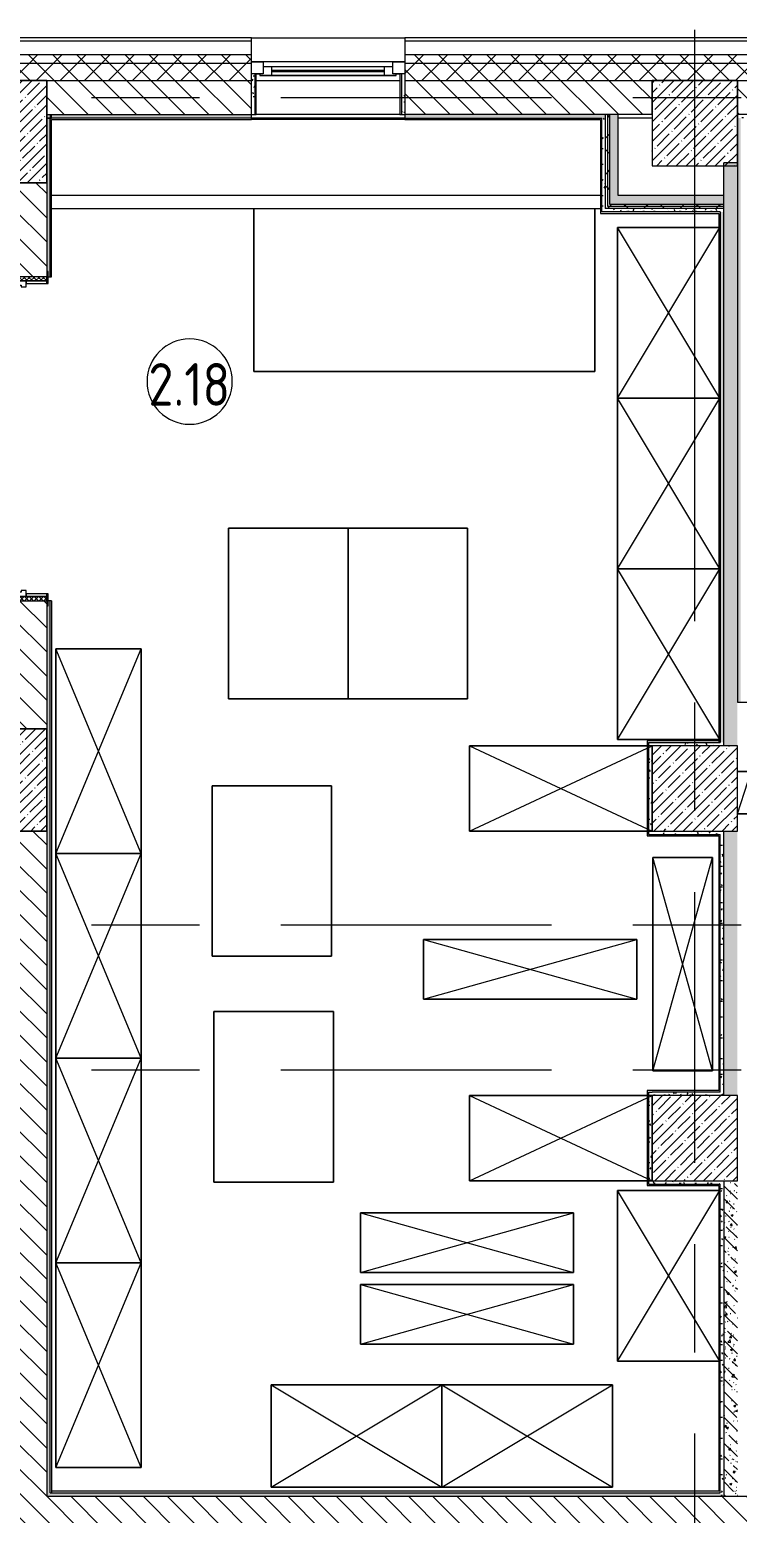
# Model space of a CAD drawing. Header units: millimetres. Extents: x 35147 to 231677, y -8553 to 29000.
# Drawn here: x 66660 to 70810, y 18700 to 27398 of the extents above; entities that cross this region are included whole.
import ezdxf

# ---------------------------------------------------------------- set-up
doc = ezdxf.new("R2010")
doc.units = ezdxf.units.MM
doc.linetypes.add('Осевая', pattern=[3175, 635, -476.25, 1587.5, -476.25])
for name, color, linetype, lineweight in [('A-AREA-IDEN', 7, 'Continuous', 9), ('A-DOOR', 7, 'Continuous', 9), ('A-DOOR-1', 7, 'Continuous', 13), ('A-DOOR-FRAM', 7, 'Continuous', 13), ('A-DOOR-FRAM-1', 7, 'Continuous', 9), ('A-GENM', 7, 'Continuous', 9), ('A-GLAZ', 7, 'Continuous', 9), ('A-GLAZ-1', 7, 'Continuous', 13), ('A-WALL', 7, 'Continuous', 9), ('I-WALL', 7, 'Continuous', 9), ('S-COLS', 7, 'Continuous', 9), ('Оси', 7, 'Continuous', 9), ('Оси-2', 7, 'Осевая', 9)]:
    doc.layers.add(name, color=color, linetype=linetype, lineweight=lineweight)
for name, color, linetype, lineweight, true_color in [('A-WALL-1', 7, 'Continuous', 9, 0x3c3c3c), ('A-WALL-FNSH-1', 7, 'Continuous', 9, 0x3c3c3c), ('I-FURN-1', 7, 'Continuous', 9, 0xf0f0f0)]:
    doc.layers.add(name, color=color, linetype=linetype, lineweight=lineweight, true_color=true_color)
doc.styles.add('GOST Common_1', font='GOST_Common.ttf', dxfattribs={"width": 0.9, "height": 250})
pattern_1 = [(45, (0, 0), (-57.02463, 57.02463), []), (45, (57.025, 0), (-57.02463, 57.02463), [100.806, -20.161, 3.353, -16.808])]
pattern_2 = [(135, (0, 0), (-70.71068, -70.71068), [])]
pattern_3 = [(135, (0, 0), (-75.43415, -75.43415), [106.68, -17.78, 3.556, -17.78]), (135, (0, 75.39), (-75.43415, -75.43415), []), (50, (0, 0), (127.52922, -11.15758), [13.335, -146.685]), (355, (0, 0), (-24.66966, 133.74002), [10.668, -117.348]), (100.451, (10.63, -0.93), (102.85973, 122.58178), [11.333, -124.663]), (46.184, (0, 35.56), (189.75516, -29.43036), [20.002, -220.027]), (96.636, (15.81, 33.1), (166.1822, 173.1996), [17, -186.995]), (351.184, (0, 35.56), (166.18393, 173.19757), [16.002, -176.022]), (21, (17.78, 26.67), (106.13027, -71.58603), [13.335, -146.685]), (326, (17.78, 26.67), (43.26188, 128.93175), [10.668, -117.348]), (71.451, (26.62, 20.7), (149.39198, 57.34505), [11.333, -124.663]), (37.5, (0, 0), (2.162228, 59.188357), [3.353, -112.573, 3.353, -115.773, -117.792]), (37.5, (0, 0), (2.162228, 59.188357), [-235.052, 3.353, -114.44]), (7.5, (0, 0), (46.773857, 70.12615), [3.353, -64.567, 3.353, -109.906, -44.894]), (7.5, (0, 0), (46.773857, 70.12615), [-181.178, 3.353, -41.542]), (327.5, (-39.65, 0), (94.91367, -4.010093), [3.353, -41.097, 3.353, -135.331, -184.023]), (327.5, (-39.65, 0), (94.91367, -4.010093), [-183.134, 3.353, -180.67]), (317.5, (-57.43, 0), (103.69057, 17.79882), [3.353, -54.432, 3.353, -88.748, -130.683]), (317.5, (-57.43, 0), (103.69057, 17.79882), [-149.885, 3.353, -127.33])]
pattern_4 = [(45, (0, 0), (-70.71068, 70.71068), []), (135, (0, 0), (-70.71068, -70.71068), [])]
pattern_5 = [(0, (0, 0), (121.92, 30.48), [10.058, -81.382, 10.058, -81.382, -487.68]), (0, (0, 0), (121.92, 30.48), [-182.88, 10.058, -172.822, 10.058, -81.382, -213.36]), (0, (0, 0), (121.92, 30.48), [-457.2, 10.058, -50.902, 10.058, -142.342]), (120, (45.72, 15.24), (-87.356454, 90.345817), [10.058, -81.382, 10.058, -81.382, -487.68]), (120, (45.72, 15.24), (-87.356454, 90.345817), [-182.88, 10.058, -172.822, 10.058, -81.382, -213.36]), (120, (45.72, 15.24), (-87.356454, 90.345817), [-457.2, 10.058, -50.902, 10.058, -142.342]), (240, (60.96, 76.2), (-34.563546, -120.825817), [10.058, -81.382, 10.058, -81.382, -487.68]), (240, (60.96, 76.2), (-34.563546, -120.825817), [-182.88, 10.058, -172.822, 10.058, -81.382, -213.36]), (240, (60.96, 76.2), (-34.563546, -120.825817), [-457.2, 10.058, -50.902, 10.058, -142.342])]
pattern_6 = [(45, (0, 0), (-106.06602, 106.06602), []), (135, (0, 0), (-106.06602, -106.06602), [])]

# ---------------------------------------------------------------- blocks, each defined once
blk = doc.blocks.new('BSC_Колонна _Прямоугольная - 500х500-V27-План размещения напольных электротехнических лючков и розеток 2 этажа в осях 12-23')
at = {"layer": 'S-COLS'}
h = blk.add_hatch(dxfattribs=at)
h.set_pattern_fill('FP_35', color=256, style=0, pattern_type=2)
h.set_pattern_definition([(45, (-70560, -22950), (-57.02463, 57.02463), []), (45, (-70502.975, -22950), (-57.02463, 57.02463), [100.806, -20.161, 3.353, -16.808])])
h.paths.add_polyline_path([(-250, -250), (250, -250), (250, 250), (-250, 250), (-250, -31.5)])
for p, q in [((250, 250), (-250, 250)), ((-250, 250), (-250, -250)), ((250, -250), (250, 250)), ((-250, -250), (250, -250))]:
    blk.add_line(p, q, dxfattribs=at)
blk = doc.blocks.new('110_Дверь_СКБ_2Ст - Д-10 1800x2100h_Актовый зал EI30-32403870-План размещения напольных электротехнических лючков и розеток 2 этажа в осях 12-23')
at = {"layer": 'A-DOOR'}
h = blk.add_hatch(dxfattribs=at)
h.set_pattern_fill('FP_47', color=256, style=0, pattern_type=2)
h.set_pattern_definition([(135, (1351.41, 164.685), (-14.1421, -14.1421), []), (225, (1351.41, 164.685), (14.1421, -14.1421), [])])
h.paths.add_polyline_path([(937.5, 100), (937.5, -100), (962.5, -100), (962.5, 100)])
at = {"layer": 'A-DOOR-FRAM-1'}
h = blk.add_hatch(dxfattribs=at)
h.set_pattern_fill('FP_48', color=256, style=0, pattern_type=2)
h.set_pattern_definition([(45, (-771.384, 164.685), (-14.1421, 14.1421), []), (135, (-771.384, 164.685), (-14.1421, -14.1421), [])])
h.paths.add_polyline_path([(-937.5, -100), (-912.5, -100), (-912.5, 100), (-937.5, 100)])
at = {"layer": 'A-DOOR'}
for centre, start, end in [((-887.5, 100), 0, 90), ((912.5, 100), 90, 180)]:
    blk.add_arc(centre, 900, start, end, dxfattribs=at)
at = {"layer": 'A-DOOR-1'}
for p, q in [((-887.5, 1000), (-887.5, 100)), ((-837.5, 1000), (-887.5, 1000)), ((-837.5, 100), (-837.5, 1000)), ((912.5, 1000), (862.5, 1000)), ((862.5, 1000), (862.5, 100)), ((912.5, 100), (912.5, 1000)), ((-887.5, 100), (-837.5, 100)), ((862.5, 100), (912.5, 100))]:
    blk.add_line(p, q, dxfattribs=at)
at = {"layer": 'A-DOOR-FRAM'}
for p, q in [((-897.5, 108), (-967.5, 108)), ((-967.5, 108), (-967.5, 100)), ((-967.5, 100), (-897.5, 100)), ((-912.5, 100), (-937.5, 100)), ((-937.5, 100), (-937.5, -100)), ((-887.5, 100), (-912.5, 100)), ((-912.5, 100), (-912.5, 20)), ((-912.5, -100), (-912.5, 100)), ((-897.5, 100), (-897.5, 108)), ((-887.5, 50), (-887.5, 100)), ((912.5, 100), (912.5, 50)), ((937.5, 100), (912.5, 100)), ((992.5, 108), (922.5, 108)), ((922.5, 108), (922.5, 100)), ((922.5, 100), (992.5, 100)), ((937.5, 20), (937.5, 100)), ((962.5, 100), (937.5, 100)), ((937.5, 100), (937.5, -100)), ((962.5, -100), (962.5, 100)), ((992.5, 100), (992.5, 108)), ((-912.5, 20), (-877.5, 20)), ((-897.5, 20), (-912.5, 20)), ((-912.5, 20), (-912.5, -100)), ((-897.5, -100), (-897.5, 20)), ((-877.5, 50), (-887.5, 50)), ((-877.5, 20), (-877.5, 50)), ((912.5, 50), (902.5, 50)), ((902.5, 50), (902.5, 20)), ((902.5, 20), (937.5, 20)), ((937.5, 20), (922.5, 20)), ((922.5, 20), (922.5, -100)), ((937.5, -100), (937.5, 20)), ((-897.5, -100), (-967.5, -100)), ((-967.5, -100), (-967.5, -108)), ((-967.5, -108), (-897.5, -108)), ((-937.5, -100), (-912.5, -100)), ((-912.5, -100), (-897.5, -100)), ((-897.5, -108), (-897.5, -100)), ((922.5, -100), (937.5, -100)), ((992.5, -100), (922.5, -100)), ((922.5, -100), (922.5, -108)), ((922.5, -108), (992.5, -108)), ((937.5, -100), (962.5, -100)), ((992.5, -108), (992.5, -100))]:
    blk.add_line(p, q, dxfattribs=at)
blk = doc.blocks.new('GM_Отверстие прямоугольное _в плите_ - Отверстие-21605184-План размещения напольных электротехнических лючков и розеток 2 этажа в осях 12-23')
at = {"layer": 'A-GENM'}
for p, q in [((-125, 125), (125, 125)), ((125, 125), (-125, 125)), ((-62.5, 62.5), (125, 125)), ((125, 125), (125, -125)), ((125, -125), (125, 125)), ((-125, -125), (-62.5, 62.5)), ((125, -125), (-125, -125)), ((-125, -125), (125, -125))]:
    blk.add_line(p, q, dxfattribs=at)
for start, end in [(360, 180), (180, 360)]:
    blk.add_arc((0, 0), 2.5, start, end, dxfattribs=at)
blk = doc.blocks.new('BSC_Колонна _Прямоугольная - 500х500-V45-План размещения напольных электротехнических лючков и розеток 2 этажа в осях 12-23')
at = {"layer": 'S-COLS'}
h = blk.add_hatch(dxfattribs=at)
h.set_pattern_fill('FP_49', color=256, style=0, pattern_type=2)
h.set_pattern_definition([(45, (-70560, -20900), (-57.02463, 57.02463), []), (45, (-70502.975, -20900), (-57.02463, 57.02463), [100.806, -20.161, 3.353, -16.808])])
h.paths.add_polyline_path([(-250, -250), (250, -250), (250, 250), (-250, 250)])
for p, q in [((250, 250), (-250, 250)), ((-250, 250), (-250, -250)), ((250, -250), (250, 250)), ((-250, -250), (250, -250))]:
    blk.add_line(p, q, dxfattribs=at)
blk = doc.blocks.new('120_Окно_СКБ_1Ст - 120_Окно_СКБ_1Ст 900х2500_h_-V46-План размещения напольных электротехнических лючков и розеток 2 этажа в осях 12-23')
at = {"layer": 'A-GLAZ'}
for p, q in [((450, -5), (-450, -5)), ((-421, -75), (-400, -75)), ((-330, -55), (330, -55)), ((330, -65), (-330, -65)), ((400, -75), (421, -75))]:
    blk.add_line(p, q, dxfattribs=at)
at = {"layer": 'A-GLAZ-1'}
for p, q in [((-450, -75), (-450, -5)), ((-450, -5), (-380, -5)), ((-380, -75), (-450, -75)), ((-380, -75), (-400, -75)), ((-400, -75), (-400, -85)), ((-400, -85), (400, -85)), ((400, -85), (-400, -85)), ((-380, -5), (-380, -75)), ((380, -35), (-380, -35)), ((-380, -35), (-380, -75)), ((-330, -85), (-330, -35)), ((330, -85), (330, -35)), ((380, -75), (380, -5)), ((380, -5), (450, -5)), ((380, -75), (380, -35)), ((450, -75), (380, -75)), ((400, -75), (380, -75)), ((400, -85), (400, -75)), ((450, -5), (450, -75))]:
    blk.add_line(p, q, dxfattribs=at)
blk = doc.blocks.new('Шкаф параметрический - 1_59-26183054-План размещения напольных электротехнических лючков и розеток 2 этажа в осях 12-23')
at = {"layer": 'I-FURN-1'}
for p, q in [((0, 0), (1000, 600)), ((0, 600), (1000, 0)), ((1000, 600), (0, 600)), ((0, 600), (0, 0)), ((0, 0), (0, 600)), ((0, 600), (1000, 600)), ((1000, 0), (1000, 600)), ((1000, 600), (1000, 0)), ((0, 0), (1000, 0)), ((1000, 0), (0, 0))]:
    blk.add_line(p, q, dxfattribs=at)
blk = doc.blocks.new('Шкаф параметрический - 1_59-V145-План размещения напольных электротехнических лючков и розеток 2 этажа в осях 12-23')
at = {"layer": 'I-FURN-1'}
for p, q in [((0, 0), (1000, 600)), ((0, 600), (1000, 0)), ((1000, 600), (0, 600)), ((0, 600), (0, 0)), ((0, 5.6), (0, 600)), ((0, 600), (1000, 600)), ((1000, 0), (1000, 600)), ((1000, 600), (1000, 5.6)), ((0, 0), (1000, 0))]:
    blk.add_line(p, q, dxfattribs=at)
blk = doc.blocks.new('Шкаф параметрический - 1_37-26355741-План размещения напольных электротехнических лючков и розеток 2 этажа в осях 12-23')
at = {"layer": 'I-FURN-1'}
for p, q in [((0, 0), (1200, 500)), ((0, 500), (1200, 0)), ((1200, 500), (0, 500)), ((0, 500), (0, 0)), ((0, 0), (0, 500)), ((0, 500), (1200, 500)), ((1200, 0), (1200, 500)), ((1200, 500), (1200, 0)), ((0, 0), (1200, 0)), ((1200, 0), (0, 0))]:
    blk.add_line(p, q, dxfattribs=at)
blk = doc.blocks.new('Шкаф параметрический - 5_28-26355758-План размещения напольных электротехнических лючков и розеток 2 этажа в осях 12-23')
at = {"layer": 'I-FURN-1'}
for p, q in [((0, 0), (1250, 350)), ((0, 350), (1250, 0)), ((1250, 350), (0, 350)), ((0, 350), (0, 0)), ((0, 0), (0, 350)), ((0, 350), (1250, 350)), ((1250, 0), (1250, 350)), ((1250, 350), (1250, 0)), ((0, 0), (1250, 0)), ((1250, 0), (0, 0))]:
    blk.add_line(p, q, dxfattribs=at)
blk = doc.blocks.new('Шкаф параметрический - 1_57-26355781-План размещения напольных электротехнических лючков и розеток 2 этажа в осях 12-23')
at = {"layer": 'I-FURN-1'}
for p, q in [((0, 0), (1070, 500.1)), ((0, 500.1), (1070, 0)), ((1070, 500.1), (0, 500.1)), ((0, 500.1), (0, 0)), ((0, 0), (0, 500.1)), ((0, 500.1), (1041, 500.1)), ((1070, 0), (1070, 500.1)), ((0, 0), (1070, 0)), ((1041, 0), (0, 0))]:
    blk.add_line(p, q, dxfattribs=at)
blk = doc.blocks.new('Зашивка приборов отопления29 - Зашивка приборов отопления-33323054-План размещения напольных электротехнических лючков и розеток 2 этажа в осях 12-23')
at = {"layer": 'A-WALL'}
for p, q in [((70006.6, 26425), (66789, 26425)), ((66789, 26350), (70006.6, 26350))]:
    blk.add_line(p, q, dxfattribs=at)
blk = doc.blocks.new('Марка_Помещения - Номер-25198446-План размещения напольных электротехнических лючков и розеток 2 этажа в осях 12-23')
at = {"layer": 'A-AREA-IDEN'}
for start, end in [(360, 180), (180, 360)]:
    blk.add_arc((0, 0), 2.5, start, end, dxfattribs=at)

msp = doc.modelspace()

# ---------------------------------------------------------------- hatches: boundary and pattern name
at = {"layer": 'A-WALL'}
h = msp.add_hatch(dxfattribs=at)
h.set_pattern_fill('FP_21', color=256, style=0, pattern_type=2)
h.set_pattern_definition(pattern_4)
h.paths.add_polyline_path([(84500.7, 27200), (84500.7, 27250), (80350, 27250), (80350, 27200), (81948.1, 27200)])
h.paths.add_polyline_path([(77850, 27200), (77850, 27250), (76340, 27250), (76340, 27200)])
h.paths.add_polyline_path([(74240, 27200), (74240, 27250), (68860, 27250), (68860, 27200), (73213.7, 27200)])
h.paths.add_polyline_path([(67960, 27200), (67960, 27250), (66160, 27250), (66160, 27200), (67390.8, 27200)])
h.paths.add_polyline_path([(64955.2, 27200), (65260, 27200), (65260, 27250), (64180, 27250), (64180, 27200), (64479.3, 27200)])
h.paths.add_polyline_path([(60755.2, 27200), (61040, 27200), (61040, 27250), (59860, 27250), (59860, 27200), (60112.1, 27200)])
h.paths.add_polyline_path([(57160, 27200), (57160, 27250), (55909.9, 27250), (55909.9, 27200)])
h.paths.add_polyline_path([(55009.9, 27200), (55009.9, 27250), (53860.2, 27250), (53860.2, 27200)])
h.paths.add_polyline_path([(50760.2, 27200), (50760.2, 27250), (49660.3, 27250), (49660.3, 27200), (49922, 27200)])
h.paths.add_polyline_path([(48760.3, 27200), (48760.3, 27250), (47507, 27250), (47507, 27200)])
h.paths.add_polyline_path([(44407, 27200), (44407, 27250), (42010, 27250), (42010, 27200), (44099.1, 27200)])
h = msp.add_hatch(dxfattribs=at)
h.set_pattern_fill('FP_21', color=256, style=0, pattern_type=2)
h.set_pattern_definition(pattern_4)
h.paths.add_polyline_path([(84500.7, 27100), (84500.7, 27200), (80350, 27200), (80350, 27100), (84200, 27100)])
h.paths.add_polyline_path([(76750, 27100), (77850, 27100), (77850, 27200), (76340, 27200), (76340, 27100)])
h.paths.add_polyline_path([(73540, 27100), (74240, 27100), (74240, 27200), (68860, 27200), (68860, 27100), (73213.7, 27100)])
h.paths.add_polyline_path([(67390.8, 27100), (67960, 27100), (67960, 27200), (66160, 27200), (66160, 27100), (66760, 27100)])
h.paths.add_polyline_path([(64955.2, 27100), (65260, 27100), (65260, 27200), (64180, 27200), (64180, 27100), (64479.3, 27100)])
h.paths.add_polyline_path([(60755.2, 27100), (61040, 27100), (61040, 27200), (59860, 27200), (59860, 27100), (60112.1, 27100)])
h.paths.add_polyline_path([(57160, 27100), (57160, 27200), (55909.9, 27200), (55909.9, 27100)])
h.paths.add_polyline_path([(55009.9, 27100), (55009.9, 27200), (53860.2, 27200), (53860.2, 27100)])
h.paths.add_polyline_path([(49660.3, 27100), (50760.2, 27100), (50760.2, 27200), (49660.3, 27200)])
h.paths.add_polyline_path([(48760.3, 27100), (48760.3, 27200), (47507, 27200), (47507, 27100)])
h.paths.add_polyline_path([(44407, 27100), (44407, 27200), (42060, 27200), (42060, 27100), (44099.1, 27100)])
at = {"layer": 'I-WALL'}
h = msp.add_hatch(dxfattribs=at)
h.set_pattern_fill('FP_58', color=256, style=0, pattern_type=2)
h.set_pattern_definition(pattern_5)
h.paths.add_polyline_path([(67980, 26900), (67980, 27140), (67960, 27140), (67960, 26900)])
h = msp.add_hatch(dxfattribs=at)
h.set_pattern_fill('FP_58', color=256, style=0, pattern_type=2)
h.set_pattern_definition(pattern_5)
h.paths.add_polyline_path([(68840, 26900), (68860, 26900), (68860, 27140), (68840, 27140), (68840, 26972)])
h = msp.add_hatch(dxfattribs=at)
h.set_pattern_fill('FP_19', color=256, style=0, pattern_type=2)
h.set_pattern_definition(pattern_2)
h.paths.add_polyline_path([(84069.7, 26900), (84200, 26900), (84200, 27100), (81150, 27100), (81150, 26900), (83949.7, 26900)])
h.paths.add_polyline_path([(80650, 26900), (80650, 27100), (80350, 27100), (80350, 26900), (80630, 26900)])
h.paths.add_polyline_path([(77670, 26900), (77850, 26900), (77850, 27100), (77250, 27100), (77250, 26900), (77590, 26900)])
h.paths.add_polyline_path([(76340, 26900), (76750, 26900), (76750, 27100), (76340, 27100), (76340, 26972)])
h.paths.add_polyline_path([(74240, 26900), (74240, 27100), (74040, 27100), (74040, 26900)])
h.paths.add_polyline_path([(73213.7, 26900), (73540, 26900), (73540, 27100), (70810, 27100), (70810, 26900), (72849.8, 26900)])
h.paths.add_polyline_path([(70302.2, 26900), (70310, 26900), (70310, 27100), (68860, 27100), (68860, 26900), (69574.4, 26900)])
h.paths.add_polyline_path([(66789, 26900), (67960, 26900), (67960, 27100), (66760, 27100), (66760, 26900), (66780, 26900)])
h.paths.add_polyline_path([(65207.2, 26900), (65260, 26900), (65260, 27100), (64160, 27100), (64160, 26900), (64479.3, 26900)])
h.paths.add_polyline_path([(61060, 26900), (61060, 27100), (59860, 27100), (59860, 26900), (60781, 26900)])
h.paths.add_polyline_path([(57160, 26900), (57160, 27100), (55909.9, 27100), (55909.9, 26900), (56472.8, 26900)])
h.paths.add_polyline_path([(55009.9, 26900), (55009.9, 27100), (53860.2, 27100), (53860.2, 26900), (54781, 26900)])
h.paths.add_polyline_path([(50760.2, 26900), (50760.2, 27100), (50364.8, 27100), (50364.8, 26900)])
h = msp.add_hatch(dxfattribs=at)
h.set_pattern_fill('FP_58', color=256, style=0, pattern_type=2)
h.set_pattern_definition(pattern_5)
h.paths.add_polyline_path([(70015.6, 26880), (70035.6, 26880), (70035.6, 26900), (68860, 26900), (68860, 26880), (69574.4, 26880)])
h.paths.add_polyline_path([(67960, 26880), (67960, 26900), (66760, 26900), (66760, 26880), (67936.7, 26880)])
h = msp.add_hatch(dxfattribs=at)
h.set_pattern_fill('FP_58', color=256, style=0, pattern_type=2)
h.set_pattern_definition(pattern_5)
h.paths.add_polyline_path([(66760, 18800), (66780, 18800), (66780, 24050), (66768, 24050), (66768, 24020), (66760, 24020), (66760, 18865)])
h.paths.add_polyline_path([(66768, 25950), (66780, 25950), (66780, 26880), (66760, 26880), (66760, 25980), (66768, 25980)])
h = msp.add_hatch(dxfattribs=at)
h.set_pattern_fill('FP_58', color=256, style=0, pattern_type=2)
h.set_pattern_definition(pattern_5)
h.paths.add_polyline_path([(70015.6, 26330), (70035.6, 26330), (70035.6, 26880), (70015.6, 26880), (70015.6, 26871)])
h = msp.add_hatch(dxfattribs=at)
h.set_pattern_fill('FP_60', color=256, style=0, pattern_type=2)
h.set_pattern_definition(pattern_6)
h.paths.add_polyline_path([(70048.1, 26362.5), (70048.1, 26900), (70035.6, 26900), (70035.6, 26362.5)])
h = msp.add_hatch(dxfattribs=at)
h.set_pattern_fill('FP_60', color=256, style=0, pattern_type=2)
h.set_pattern_definition(pattern_6)
h.paths.add_polyline_path([(70060.6, 26375), (70060.6, 26900), (70048.1, 26900), (70048.1, 26375)])
for points in [[(70110.6, 26425), (70110.6, 26900), (70060.6, 26900), (70060.6, 26425)], [(70730, 26375), (70730, 26425), (70060.6, 26425), (70060.6, 26375), (70302.2, 26375)]]:
    msp.add_hatch(color=256, dxfattribs=at).paths.add_polyline_path(points)
h = msp.add_hatch(dxfattribs=at)
h.set_pattern_fill('FP_58', color=256, style=0, pattern_type=2)
h.set_pattern_definition(pattern_5)
h.paths.add_polyline_path([(73509, 26880), (73520, 26880), (73520, 26900), (70810, 26900), (70810, 26880), (73213.7, 26880)])
h = msp.add_hatch(dxfattribs=at)
h.set_pattern_fill('FP_58', color=256, style=0, pattern_type=2)
h.set_pattern_definition(pattern_5)
h.paths.add_polyline_path([(70830, 23455), (70830, 26880), (70810, 26880), (70810, 23455)])
h = msp.add_hatch(dxfattribs=at)
h.set_pattern_fill('FP_27', color=256, style=0, pattern_type=2)
h.set_pattern_definition(pattern_3)
h.paths.add_polyline_path([(70730, 21150), (70810, 21150), (70810, 22700), (70730, 22700), (70730, 21170)])
h.paths.add_polyline_path([(70810, 23200), (70810, 26617.5), (70730, 26617.5), (70730, 23200)])
h = msp.add_hatch(dxfattribs=at)
h.set_pattern_fill('FP_19', color=256, style=0, pattern_type=2)
h.set_pattern_definition(pattern_2)
h.paths.add_polyline_path([(66760, 12300), (66760, 15175), (66560, 15175), (66560, 12300)])
h.paths.add_polyline_path([(66662.9, 16625), (66760, 16625), (66760, 16700), (66560, 16700), (66560, 16625)])
h.paths.add_polyline_path([(66560, 17300), (66760, 17300), (66760, 22700), (66560, 22700), (66560, 17706.9)])
h.paths.add_polyline_path([(66760, 23300), (66760, 24050), (66560, 24050), (66560, 23300)])
h.paths.add_polyline_path([(66560, 25950), (66760, 25950), (66760, 26500), (66560, 26500), (66560, 25980)])
h = msp.add_hatch(dxfattribs=at)
h.set_pattern_fill('FP_60', color=256, style=0, pattern_type=2)
h.set_pattern_definition(pattern_6)
h.paths.add_polyline_path([(70730, 26350), (70730, 26362.5), (70035.6, 26362.5), (70035.6, 26350), (70302.2, 26350)])
h = msp.add_hatch(dxfattribs=at)
h.set_pattern_fill('FP_60', color=256, style=0, pattern_type=2)
h.set_pattern_definition(pattern_6)
h.paths.add_polyline_path([(70730, 26362.5), (70730, 26375), (70048.1, 26375), (70048.1, 26362.5), (70302.2, 26362.5)])
h = msp.add_hatch(dxfattribs=at)
h.set_pattern_fill('FP_58', color=256, style=0, pattern_type=2)
h.set_pattern_definition(pattern_5)
h.paths.add_polyline_path([(70710, 26330), (70730, 26330), (70730, 26350), (70035.6, 26350), (70035.6, 26330), (70701, 26330)])
h = msp.add_hatch(dxfattribs=at)
h.set_pattern_fill('FP_58', color=256, style=0, pattern_type=2)
h.set_pattern_definition(pattern_5)
h.paths.add_polyline_path([(70730, 23220), (70730, 26330), (70710, 26330), (70710, 23220)])
h = msp.add_hatch(dxfattribs=at)
h.set_pattern_fill('FP_58', color=256, style=0, pattern_type=2)
h.set_pattern_definition(pattern_5)
h.paths.add_polyline_path([(70310, 22700), (70310, 23220), (70290, 23220), (70290, 22700), (70302.2, 22700)])
h = msp.add_hatch(dxfattribs=at)
h.set_pattern_fill('FP_58', color=256, style=0, pattern_type=2)
h.set_pattern_definition(pattern_5)
h.paths.add_polyline_path([(70310, 23200), (70730, 23200), (70730, 23220), (70310, 23220), (70310, 23200.1)])
h = msp.add_hatch(dxfattribs=at)
h.set_pattern_fill('FP_58', color=256, style=0, pattern_type=2)
h.set_pattern_definition(pattern_5)
h.paths.add_polyline_path([(70302.2, 22680), (70710, 22680), (70710, 22700), (70290, 22700), (70290, 22680)])
h = msp.add_hatch(dxfattribs=at)
h.set_pattern_fill('FP_58', color=256, style=0, pattern_type=2)
h.set_pattern_definition(pattern_5)
h.paths.add_polyline_path([(70730, 21170), (70730, 22700), (70710, 22700), (70710, 21170)])
h = msp.add_hatch(dxfattribs=at)
h.set_pattern_fill('FP_58', color=256, style=0, pattern_type=2)
h.set_pattern_definition(pattern_5)
h.paths.add_polyline_path([(70310, 20650), (70310, 21170), (70290, 21170), (70290, 20650), (70302.2, 20650)])
h = msp.add_hatch(dxfattribs=at)
h.set_pattern_fill('FP_58', color=256, style=0, pattern_type=2)
h.set_pattern_definition(pattern_5)
h.paths.add_polyline_path([(70310, 21150), (70730, 21150), (70730, 21170), (70310, 21170), (70310, 21150.1)])
h = msp.add_hatch(dxfattribs=at)
h.set_pattern_fill('FP_58', color=256, style=0, pattern_type=2)
h.set_pattern_definition(pattern_5)
h.paths.add_polyline_path([(70302.2, 20630), (70710, 20630), (70710, 20650), (70290, 20650), (70290, 20630)])
h = msp.add_hatch(dxfattribs=at)
h.set_pattern_fill('FP_58', color=256, style=0, pattern_type=2)
h.set_pattern_definition(pattern_5)
h.paths.add_polyline_path([(70730, 18800), (70730, 20650), (70710, 20650), (70710, 18800)])
h = msp.add_hatch(dxfattribs=at)
h.set_pattern_fill('FP_27', color=256, style=0, pattern_type=2)
h.set_pattern_definition(pattern_3)
h.paths.add_polyline_path([(70810, 18800), (70810, 20650), (70730, 20650), (70730, 18800)])
h = msp.add_hatch(dxfattribs=at)
h.set_pattern_fill('FP_19', color=256, style=0, pattern_type=2)
h.set_pattern_definition(pattern_2)
h.paths.add_polyline_path([(84200, 18600), (84200, 18800), (80180, 18800), (80180, 18600), (83403.8, 18600)])
h.paths.add_polyline_path([(78580, 18600), (78580, 18800), (77340, 18800), (77340, 18600), (77580.9, 18600)])
h.paths.add_polyline_path([(76210, 18600), (76240, 18600), (76240, 18800), (74040, 18800), (74040, 18600), (76125.1, 18600)])
h.paths.add_polyline_path([(73540, 18600), (73540, 18800), (66760, 18800), (66760, 18600), (73213.7, 18600)])
h = msp.add_hatch(dxfattribs=at)
h.set_pattern_fill('FP_58', color=256, style=0, pattern_type=2)
h.set_pattern_definition(pattern_5)
h.paths.add_polyline_path([(70710, 18800), (70710, 18820), (66780, 18820), (66780, 18800), (67390.8, 18800)])
at = {"layer": 'S-COLS'}
h = msp.add_hatch(dxfattribs=at)
h.set_pattern_fill('FP_17', color=256, style=0, pattern_type=2)
h.set_pattern_definition(pattern_1)
h.paths.add_polyline_path([(66160, 26500), (66760, 26500), (66760, 27100), (66160, 27100), (66160, 26682.4)])
h = msp.add_hatch(dxfattribs=at)
h.set_pattern_fill('FP_17', color=256, style=0, pattern_type=2)
h.set_pattern_definition(pattern_1)
h.paths.add_polyline_path([(70310, 26600), (70810, 26600), (70810, 27100), (70310, 27100), (70310, 26900)])
h = msp.add_hatch(dxfattribs=at)
h.set_pattern_fill('FP_17', color=256, style=0, pattern_type=2)
h.set_pattern_definition(pattern_1)
h.paths.add_polyline_path([(66160, 22700), (66760, 22700), (66760, 23300), (66160, 23300)])

# ---------------------------------------------------------------- linework, layer by layer
at = {"layer": 'A-WALL'}
for p, q in [((67960, 27330), (66160, 27330)), ((67960, 27350), (68860, 27350)), ((74240, 27330), (68860, 27330)), ((67960, 27250), (66160, 27250)), ((74240, 27250), (68860, 27250)), ((67960, 27200), (66160, 27200)), ((74240, 27200), (68860, 27200)), ((66160, 27100), (67960, 27100)), ((66760, 27100), (66760, 25980)), ((68860, 27100), (74240, 27100)), ((70310, 26900), (70310, 27100)), ((70810, 27100), (70810, 23455)), ((66780, 25950), (66780, 26880)), ((68860, 26880), (70015.6, 26880)), ((70015.6, 26330), (70015.6, 26880)), ((70035.6, 26900), (70035.6, 26350)), ((70048.1, 26900), (70048.1, 26362.5)), ((70060.6, 26900), (70060.6, 26375)), ((73540, 26900), (70810, 26900)), ((70730, 23200), (70730, 26617.5)), ((70048.1, 26362.5), (70730, 26362.5)), ((70060.6, 26375), (70730, 26375)), ((70710, 26330), (70015.6, 26330)), ((66760, 24020), (66760, 22700)), ((66780, 18820), (66780, 24050)), ((70810, 23455), (73960, 23455)), ((70310, 23220), (70710, 23220)), ((66760, 22700), (66760, 18800)), ((70290, 22680), (70710, 22680)), ((70710, 21170), (70710, 22680)), ((70730, 21150), (70730, 22700)), ((70710, 21170), (70310, 21170)), ((70290, 20630), (70710, 20630)), ((70710, 18820), (70710, 20630)), ((66760, 18800), (73540, 18800)), ((66780, 18820), (70710, 18820))]:
    msp.add_line(p, q, dxfattribs=at)
at = {"layer": 'A-WALL-1'}
for p, q in [((67960, 26880), (67960, 27330)), ((68860, 27330), (68860, 26880)), ((67980, 27140), (67960, 27140)), ((68860, 27140), (68840, 27140)), ((68840, 27140), (68840, 26900)), ((66760, 26900), (67960, 26900)), ((66760, 26880), (66789, 26880)), ((66780, 26880), (66760, 26880)), ((67960, 26900), (67980, 26900)), ((67980, 26900), (67980, 26900)), ((68840, 26900), (68860, 26900)), ((70310, 26900), (68860, 26900)), ((70110.6, 26900), (70035.6, 26900)), ((70110.6, 26425), (70110.6, 26900)), ((70810, 26617.5), (70730, 26617.5)), ((66760, 26500), (66160, 26500)), ((70730, 26425), (70110.6, 26425)), ((70730, 26350), (70035.6, 26350)), ((70710, 26330), (70710, 23220)), ((66768, 25950), (66780, 25950)), ((66780, 24050), (66768, 24050)), ((66160, 23300), (66760, 23300)), ((70290, 23220), (70290, 22680)), ((70310, 22700), (70310, 23200)), ((66760, 22700), (66160, 22700)), ((70290, 21170), (70290, 20630)), ((70310, 20650), (70310, 21150)), ((70730, 20650), (70730, 18800))]:
    msp.add_line(p, q, dxfattribs=at)
at = {"layer": 'A-WALL-FNSH-1'}
for p, q in [((67960, 27350), (66160, 27350)), ((67960, 27330), (67960, 27350)), ((74240, 27350), (68860, 27350)), ((68860, 27350), (68860, 27330)), ((67989, 27140), (67980, 27140)), ((67980, 27140), (67980, 26900)), ((67989, 26900), (67989, 27140)), ((68840, 27140), (68831, 27140)), ((68831, 27140), (68831, 26900)), ((66780, 26900), (66780, 26880)), ((66789, 26880), (66789, 26900)), ((67960, 26880), (66789, 26880)), ((67960, 26871), (67960, 26880)), ((67980, 26900), (67989, 26900)), ((68831, 26900), (68840, 26900)), ((68860, 26880), (68860, 26871)), ((66789, 25950), (66789, 26871)), ((66789, 26871), (67960, 26871)), ((68860, 26871), (70006.6, 26871)), ((70006.6, 26871), (70006.6, 26321)), ((70006.6, 26321), (70701, 26321)), ((70701, 26321), (70701, 23220)), ((66780, 25950), (66789, 25950)), ((66789, 24050), (66780, 24050)), ((66789, 24050), (66789, 18820)), ((70710, 23229), (70281, 23229)), ((70281, 23229), (70281, 22671)), ((70290, 23220), (70310, 23220)), ((70281, 22671), (70701, 22671)), ((70701, 22671), (70701, 21179)), ((70701, 21179), (70281, 21179)), ((70281, 21179), (70281, 20621)), ((70290, 21170), (70310, 21170)), ((70281, 20621), (70701, 20621)), ((70701, 20621), (70701, 18829)), ((70701, 18829), (66789, 18829))]:
    msp.add_line(p, q, dxfattribs=at)
at = {"layer": 'I-FURN-1'}
for p, q in [((67974.8, 26350), (67974.8, 25394.9)), ((67974.8, 25394.9), (67974.8, 26350)), ((69974.8, 25394.9), (69974.8, 26350)), ((69974.8, 26350), (69974.8, 25394.9)), ((67974.8, 25394.9), (69974.8, 25394.9)), ((69974.8, 25394.9), (67974.8, 25394.9)), ((68526.9, 24475), (67826.9, 24475)), ((67826.9, 24475), (67826.9, 23475)), ((67826.9, 23475), (67826.9, 24475)), ((67826.9, 24475), (68526.9, 24475)), ((68526.9, 23475), (68526.9, 24475)), ((68526.9, 24475), (68526.9, 23475)), ((69226.9, 24475), (68526.9, 24475)), ((68526.9, 24475), (68526.9, 23475)), ((68526.9, 23475), (68526.9, 24475)), ((68526.9, 24475), (69226.9, 24475)), ((69226.9, 23475), (69226.9, 24475)), ((69226.9, 24475), (69226.9, 23475)), ((67826.9, 23475), (68526.9, 23475)), ((68526.9, 23475), (67826.9, 23475)), ((68526.9, 23475), (69226.9, 23475)), ((69226.9, 23475), (68526.9, 23475)), ((68430.9, 22965.8), (67730.9, 22965.8)), ((67730.9, 22965.8), (67730.9, 21965.8)), ((67730.9, 21965.8), (67730.9, 22965.8)), ((67730.9, 22965.8), (68430.9, 22965.8)), ((68430.9, 21965.8), (68430.9, 22965.8)), ((68430.9, 22965.8), (68430.9, 21965.8)), ((67730.9, 21965.8), (68430.9, 21965.8)), ((68430.9, 21965.8), (67730.9, 21965.8)), ((68440.9, 21641.5), (67740.9, 21641.5)), ((67740.9, 21641.5), (67740.9, 20641.5)), ((67740.9, 20641.5), (67740.9, 21641.5)), ((67740.9, 21641.5), (68440.9, 21641.5)), ((68440.9, 20641.5), (68440.9, 21641.5)), ((68440.9, 21641.5), (68440.9, 20641.5)), ((67740.9, 20641.5), (68440.9, 20641.5)), ((68440.9, 20641.5), (67740.9, 20641.5))]:
    msp.add_line(p, q, dxfattribs=at)
at = {"layer": 'I-WALL'}
for p, q in [((67989, 27100), (68831, 27100)), ((68860, 26880), (67960, 26880)), ((67960, 26880), (68860, 26880)), ((68831, 26900), (67989, 26900)), ((70310, 26880), (70110.6, 26880)), ((68860, 26871), (67960, 26871))]:
    msp.add_line(p, q, dxfattribs=at)
at = {"layer": 'S-COLS'}
for p, q in [((66760, 27100), (66160, 27100)), ((66760, 26900), (66760, 27100)), ((70810, 27100), (70310, 27100)), ((70310, 27100), (70310, 26900)), ((70810, 26900), (70810, 27100)), ((66760, 26500), (66760, 26900)), ((70310, 26900), (70310, 26600)), ((70810, 26600), (70810, 26900)), ((70310, 26600), (70810, 26600)), ((66160, 26500), (66760, 26500)), ((66760, 23300), (66560, 23300)), ((66760, 22700), (66760, 23300)), ((66560, 22700), (66760, 22700))]:
    msp.add_line(p, q, dxfattribs=at)
at = {"layer": 'Оси'}
msp.add_line((70560, 24898.1), (70560, 27398.1), dxfattribs=at)
at = {"layer": 'Оси-2'}
for p, q in [((38446.8, 27000), (82200, 27000)), ((70560, 593.7), (70560, 24898.1)), ((38446.8, 22150), (82200, 22150)), ((38446.8, 21300), (82200, 21300))]:
    msp.add_line(p, q, dxfattribs=at)

# ---------------------------------------------------------------- block references
at = {"layer": 'A-AREA-IDEN', "xscale": 99.99999999999993, "yscale": 99.99999999999993, "zscale": 99.99999999999993}
msp.add_blockref('Марка_Помещения - Номер-25198446-План размещения напольных электротехнических лючков и розеток 2 этажа в осях 12-23', (67598.3, 25334.9), dxfattribs=at)
at = {"layer": 'A-DOOR', "rotation": 89.9999999999999}
msp.add_blockref('110_Дверь_СКБ_2Ст - Д-10 1800x2100h_Актовый зал EI30-32403870-План размещения напольных электротехнических лючков и розеток 2 этажа в осях 12-23', (66660, 24987.5), dxfattribs=at)
at = {"layer": 'A-GENM'}
msp.add_blockref('GM_Отверстие прямоугольное _в плите_ - Отверстие-21605184-План размещения напольных электротехнических лючков и розеток 2 этажа в осях 12-23', (70935, 22925), dxfattribs=at)
at = {"layer": 'A-GLAZ'}
msp.add_blockref('120_Окно_СКБ_1Ст - 120_Окно_СКБ_1Ст 900х2500_h_-V46-План размещения напольных электротехнических лючков и розеток 2 этажа в осях 12-23', (68410, 27215), dxfattribs=at)
at = {"layer": 'A-WALL'}
msp.add_blockref('Зашивка приборов отопления29 - Зашивка приборов отопления-33323054-План размещения напольных электротехнических лючков и розеток 2 этажа в осях 12-23', (0, 0), dxfattribs=at)
at = {"layer": 'I-FURN-1'}
for name, p, rotation in [('Шкаф параметрический - 1_59-V145-План размещения напольных электротехнических лючков и розеток 2 этажа в осях 12-23', (70706.6, 25237.4), 90.00000000000006), ('Шкаф параметрический - 1_59-V145-План размещения напольных электротехнических лючков и розеток 2 этажа в осях 12-23', (70706.6, 24237.4), 90.00000000000006), ('Шкаф параметрический - 1_59-V145-План размещения напольных электротехнических лючков и розеток 2 этажа в осях 12-23', (70706.6, 23237.4), 90.00000000000006), ('Шкаф параметрический - 1_37-26355741-План размещения напольных электротехнических лючков и розеток 2 этажа в осях 12-23', (67313.6, 22568.6), 90.00000000000038), ('Шкаф параметрический - 1_37-26355741-План размещения напольных электротехнических лючков и розеток 2 этажа в осях 12-23', (67313.6, 21368.6), 90.00000000000038), ('Шкаф параметрический - 5_28-26355758-План размещения напольных электротехнических лючков и розеток 2 этажа в осях 12-23', (70664.7, 21294.4), 90.00000000000021), ('Шкаф параметрический - 1_37-26355741-План размещения напольных электротехнических лючков и розеток 2 этажа в осях 12-23', (67313.6, 20168.6), 90.00000000000038), ('Шкаф параметрический - 1_59-V145-План размещения напольных электротехнических лючков и розеток 2 этажа в осях 12-23', (70706.6, 19592.4), 90.00000000000006), ('Шкаф параметрический - 1_37-26355741-План размещения напольных электротехнических лючков и розеток 2 этажа в осях 12-23', (67313.6, 18968.6), 90.00000000000038)]:
    msp.add_blockref(name, p, dxfattribs=dict(at, rotation=rotation))
for name, p in [('Шкаф параметрический - 1_57-26355781-План размещения напольных электротехнических лючков и розеток 2 этажа в осях 12-23', (69240, 22700)), ('Шкаф параметрический - 5_28-26355758-План размещения напольных электротехнических лючков и розеток 2 этажа в осях 12-23', (68970.4, 21714.9)), ('Шкаф параметрический - 1_57-26355781-План размещения напольных электротехнических лючков и розеток 2 этажа в осях 12-23', (69240, 20650)), ('Шкаф параметрический - 5_28-26355758-План размещения напольных электротехнических лючков и розеток 2 этажа в осях 12-23', (68600.1, 20111.3)), ('Шкаф параметрический - 5_28-26355758-План размещения напольных электротехнических лючков и розеток 2 этажа в осях 12-23', (68600.1, 19691.3)), ('Шкаф параметрический - 1_59-26183054-План размещения напольных электротехнических лючков и розеток 2 этажа в осях 12-23', (68077.2, 18854)), ('Шкаф параметрический - 1_59-26183054-План размещения напольных электротехнических лючков и розеток 2 этажа в осях 12-23', (69077.2, 18854))]:
    msp.add_blockref(name, p, dxfattribs=at)
at = {"layer": 'S-COLS'}
for name, p in [('BSC_Колонна _Прямоугольная - 500х500-V27-План размещения напольных электротехнических лючков и розеток 2 этажа в осях 12-23', (70560, 22950)), ('BSC_Колонна _Прямоугольная - 500х500-V45-План размещения напольных электротехнических лючков и розеток 2 этажа в осях 12-23', (70560, 20900))]:
    msp.add_blockref(name, p, dxfattribs=at)

# ---------------------------------------------------------------- texts
at = {"layer": 'A-AREA-IDEN', "insert": (67356.5, 25443.4), "char_height": 250, "width": 606.076, "attachment_point": 1, "style": 'GOST Common_1'}
msp.add_mtext('2.18', dxfattribs=at)

doc.saveas('drawing.dxf')
